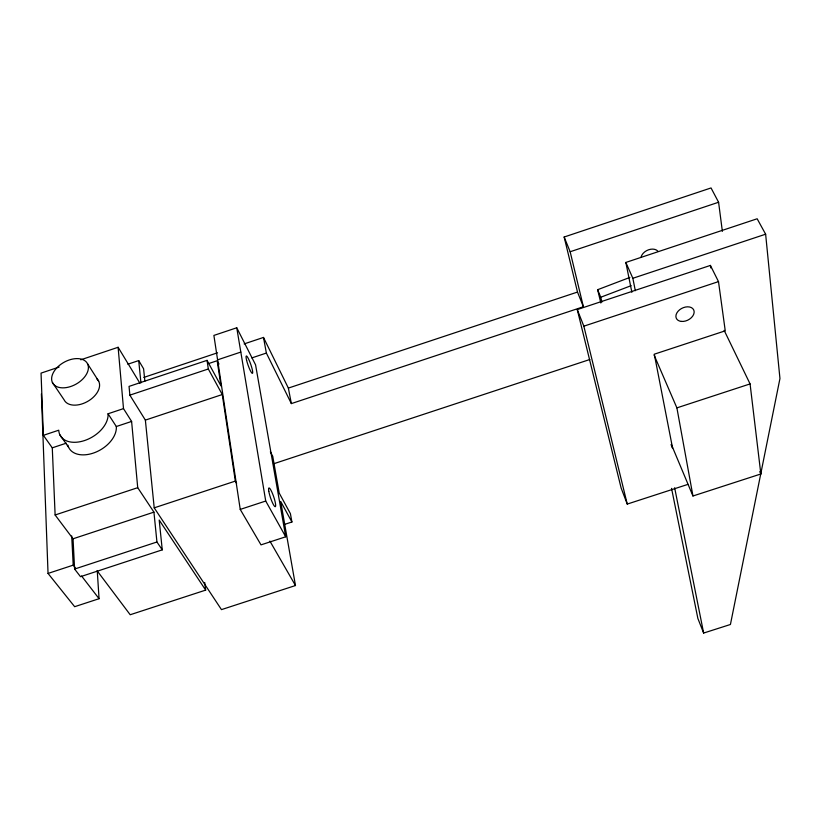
<?xml version="1.0" encoding="UTF-8"?>
<svg xmlns="http://www.w3.org/2000/svg" width="821" height="821" viewBox="0 0 821 821"><rect width="100%" height="100%" fill="white"/><g stroke="black" fill="none" stroke-linecap="round" stroke-linejoin="round"><path stroke-width="1.23" d="M600.839 303L597.637 289.71L629.851 277.436M601.906 302.066L600.746 297.243L631.144 285.677M59.112 367.059L41.05 373.114L43.369 435.325L52.277 447.835L55.12 514.983L73.038 538.792L74.608 569.045L80.509 576.681L162.26 549.854L159.192 520.052L205.671 590.114L130.2 614.744L97.237 570.944M80.786 359.793L118.111 347.283L139.878 383.161M127.84 364.216L138.708 360.573L143.593 368.762L144.876 381.129M236.756 327.774L213.891 335.42L240.235 509.41L261.006 544.867L285.718 536.79L255.567 364.832L236.756 327.774L265.727 501.036L285.718 536.79M143.788 377.424L217.544 352.794M244.145 343.907L263.49 337.441L288.356 388.087L291.352 403.593L583.392 306.767L570.154 251.749L564.15 237.012L711.037 187.947L718.591 202.253L722.367 231.358M208.667 363.549L217.165 360.717L220.972 385.942L207.056 360.357L129.051 386.393L129.862 395.147L145.368 420.116L154.215 507.84L221.465 609.623L295.478 585.537L280.679 501.426L291.917 522.002L284.63 524.393M217.586 359.834L240.82 352.076M129.862 395.147L208.308 368.978L207.056 360.357M251.821 357.915L266.363 353.061L263.49 337.441M570.154 251.749L718.591 202.253M43.369 435.325L58.743 430.204A26.744 17.272 -30.3 0 0 84.553 440.549A26.744 17.272 -30.3 0 0 108.054 413.774L123.499 408.622L131.606 421.44L137.723 487.684L153.938 512.13L156.934 542.004L162.26 549.854M52.277 447.835L66.327 443.155M67.835 445.095A26.467 17.262 -30.4 0 0 94.743 452.587A26.467 17.262 -30.4 0 0 116.315 426.52L131.606 421.44M145.368 420.116L222.265 394.542L235.34 481.096L236.622 483.312M631.872 292.266L625.838 262.443L757.157 218.776L765.634 234.201L779.95 378.532L730.423 624.494L703.638 633.053L697.871 618.459L671.547 488.362M288.356 388.087L577.491 292.06L564.15 237.012M635.321 290.696L632.847 278.278L765.634 234.201M687.967 484.369L627.244 504.084L621.128 488.013L577.255 309.568L710.411 265.429L718.498 281.613L725.251 330.832L654.296 354.19L672.604 448.235L671.147 444.797M627.244 504.084L583.844 326.173L718.498 281.613M55.12 514.983L137.723 487.684M273.424 463.844L589.858 359.495M154.215 507.84L235.34 481.096M73.038 538.792L153.938 512.13M240.235 509.41L265.727 501.036M41.399 393.864L48.039 573.427L73.213 565.156L75.491 568.122M74.608 569.045L156.934 542.004M750.076 383.92L760.851 473.984L692.955 495.997L676.894 407.873L750.076 383.92L724.143 330.34M97.247 570.667L99.064 598.704L74.66 606.698L48.039 573.427M81.577 576.014L99.064 598.704M59.81 434.709L68.574 447.26M52.411 382.504L64.089 399.796A19.642 12.469 -29.6 0 0 89.13 400.515A19.642 12.469 -29.6 0 0 96.652 378.676M108.054 413.774L116.315 426.52M87.529 363.744A19.92 12.469 -29.5 0 1 66.121 387.615A19.92 12.469 -29.5 0 1 56.392 368.311A19.92 12.469 -29.5 0 1 87.529 363.744L98.694 381.231M269.893 541.09L295.478 585.537M208.308 368.978L222.265 394.542M217.76 361.845L218.971 364.083M270.345 451.796L272.736 456.281L279.202 493.041L290.408 513.659L291.917 522.002M266.363 353.061L291.352 403.593M759.774 471.665L760.851 473.984M625.838 262.443L632.847 278.278M654.07 355.021L676.894 407.873M671.342 444.438L692.955 495.997M597.637 289.71L600.746 297.243M577.491 292.06L583.392 306.767M577.255 309.568L583.844 326.173M674.646 487.766L703.638 633.053M710.411 265.429L710.77 267.954M204.727 582.51L205.671 590.114M138.708 360.573L140.945 382.853M118.111 347.283L123.499 408.622M71.704 535.928L73.213 565.156M641.098 256.911A9.688 6.917 -27.2 0 1 648.662 249.758A9.688 6.917 -27.2 0 1 657.898 251.185M268.816 491.379A9.873 1.663 71.3 0 0 274.861 506.567A9.873 1.663 71.3 0 0 272.685 494.026A9.873 1.663 71.3 0 0 268.816 491.379M246.618 360.357A9.185 1.396 70.6 0 0 252.375 373.36A9.185 1.396 70.6 0 0 249.174 360.327A9.185 1.396 70.6 0 0 246.618 360.357M681.42 321.422A9.657 6.619 -26.5 0 0 694.094 311.18A9.657 6.619 -26.5 0 0 679.572 309.815A9.657 6.619 -26.5 0 0 681.42 321.422"/></g></svg>
